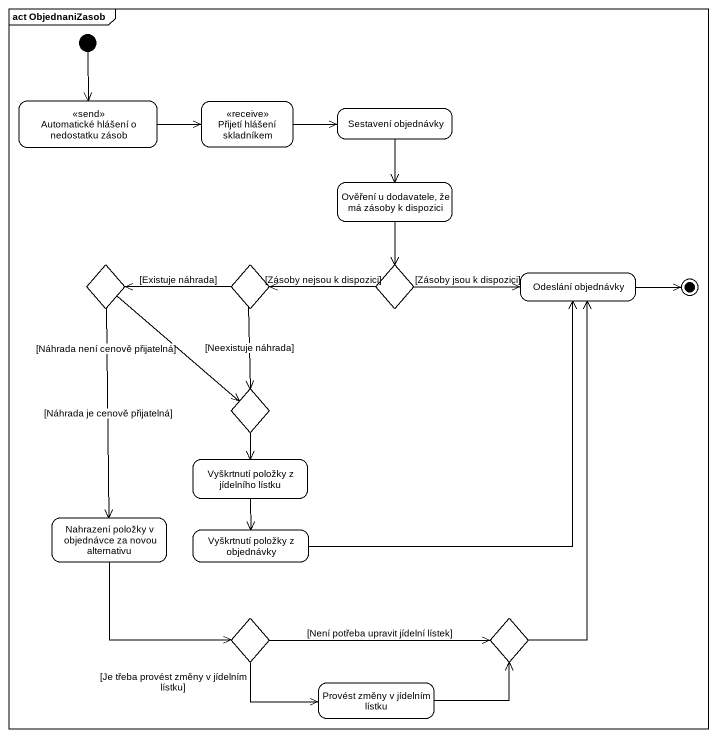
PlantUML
@startuml
mainframe act ObjednaniZasob
hide empty description
state "Automatické hlášení o nedostatku zásob" as Automatické_hlášení_o <<send>>
state "Přijetí hlášení skladníkem" as Přijetí_hlášení_skladníkem <<receive>>
state "Sestavení objednávky" as Sestavení_objednávky
state "Ověření u dodavatele, že má zásoby k dispozici" as Ověření_u_dodavatele_že_má
state choice1 <<choice>>
state choice2 <<choice>>
state choice3 <<choice>>
state "Odeslání objednávky" as Odeslání_objednávky
state choice4 <<choice>>
state "Vyškrtnutí položky z jídelního lístku" as Vyškrtnutí_položky_z
state "Nahrazení položky v objednávce za novou alternativu" as Nahrazení_položky_v
state "Vyškrtnutí položky z objednávky" as Vyškrtnutí_položky_z_2
state choice5 <<choice>>
state choice6 <<choice>>
state "Provést změny v jídelním lístku" as Provést_změny_v_jídelním
[*] --> Automatické_hlášení_o
Automatické_hlášení_o -right-> Přijetí_hlášení_skladníkem
Přijetí_hlášení_skladníkem -right-> Sestavení_objednávky
Sestavení_objednávky --> Ověření_u_dodavatele_že_má
Ověření_u_dodavatele_že_má --> choice3
choice1 --> choice4 : [Náhrada není cenově přijatelná]
choice1 --> Nahrazení_položky_v : [Náhrada je cenově přijatelná]
choice2 -left-> choice1 : [Existuje náhrada]
choice2 --> choice4 : [Neexistuje náhrada]
choice3 -left-> choice2 : [Zásoby nejsou k dispozici]
choice3 -right-> Odeslání_objednávky : [Zásoby jsou k dispozici]
choice4 --> Vyškrtnutí_položky_z
Vyškrtnutí_položky_z --> Vyškrtnutí_položky_z_2
Nahrazení_položky_v --> choice5
Vyškrtnutí_položky_z_2 -up-> Odeslání_objednávky
choice5 -right-> choice6 : [Není potřeba upravit jídelní lístek]
choice5 -right-> Provést_změny_v_jídelním : [Je třeba provést změny v jídelním lístku]
choice6 -up-> Odeslání_objednávky
Provést_změny_v_jídelním -right-> choice6
Odeslání_objednávky -right-> [*]
@enduml
